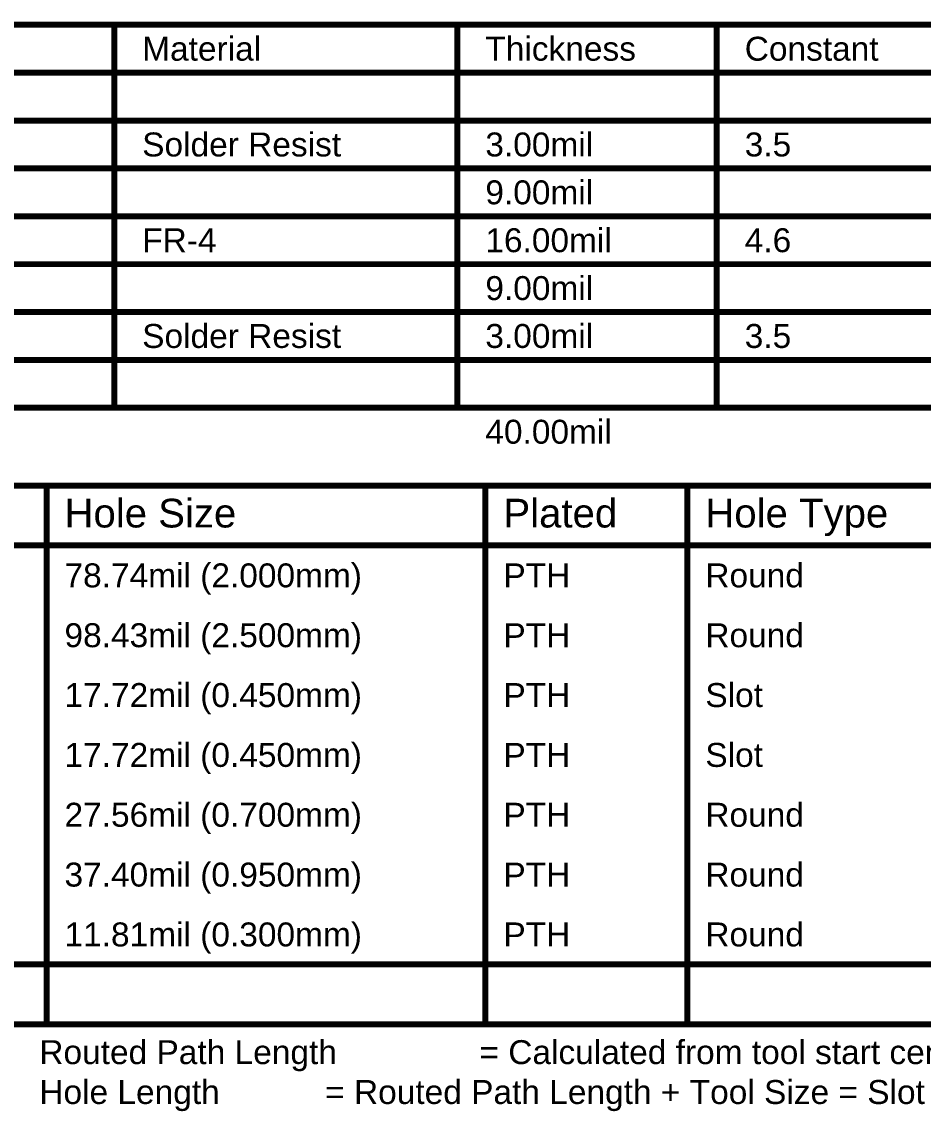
# Model space of a CAD drawing. Header units: inches. Extents: x -8 to 386, y -12 to 64.
# Drawn here: x 70.5 to 127.8, y -5.3 to 64.1 of the extents above; entities that cross this region are included whole.
import ezdxf

# ---------------------------------------------------------------- set-up
doc = ezdxf.new("R2010")
doc.units = ezdxf.units.IN
doc.layers.add('Drill Drawing', color=1, linetype='Continuous')
doc.layers.add('Fabrication', color=56, linetype='Continuous')
doc.styles.add('Arial', font='', dxfattribs={"height": 0.2})
doc.styles.get('Arial').set_extended_font_data('Arial')

msp = doc.modelspace()

# ---------------------------------------------------------------- linework, layer by layer
at = {"layer": 'Drill Drawing'}
for points in [[(43.066, 34.543, 0.381, 0.381, 0), (385.412, 34.543, 0.381, 0.381, 0)], [(72.04, 0.253, 0.381, 0.381, 0), (72.04, 34.543, 0.381, 0.381, 0)], [(99.972, 0.253, 0.381, 0.381, 0), (99.972, 34.543, 0.381, 0.381, 0)], [(112.821, 0.253, 0.381, 0.381, 0), (112.821, 34.543, 0.381, 0.381, 0)], [(43.066, 30.733, 0.381, 0.381, 0), (385.412, 30.733, 0.381, 0.381, 0)], [(43.066, 4.063, 0.381, 0.381, 0), (385.412, 4.063, 0.381, 0.381, 0)], [(43.066, 0.253, 0.381, 0.381, 0), (385.412, 0.253, 0.381, 0.381, 0)]]:
    msp.add_lwpolyline(points, format="xyseb", dxfattribs=at)
for points in [[(71.945, 34.543, 0.191, 0.191, 1), (72.135, 34.543, 0.191, 0.191, 1)], [(99.877, 34.543, 0.191, 0.191, 1), (100.067, 34.543, 0.191, 0.191, 1)], [(112.726, 34.543, 0.191, 0.191, 1), (112.916, 34.543, 0.191, 0.191, 1)], [(71.945, 0.253, 0.191, 0.191, 1), (72.135, 0.253, 0.191, 0.191, 1)], [(99.877, 0.253, 0.191, 0.191, 1), (100.067, 0.253, 0.191, 0.191, 1)], [(112.726, 0.253, 0.191, 0.191, 1), (112.916, 0.253, 0.191, 0.191, 1)]]:
    msp.add_lwpolyline(points, format="xyseb", close=True, dxfattribs=at)
at = {"layer": 'Fabrication'}
for points in [[(42.321, 63.881, 0.381, 0.381, 0), (157.607, 63.881, 0.381, 0.381, 0)], [(76.349, 39.497, 0.381, 0.381, 0), (76.349, 63.881, 0.381, 0.381, 0)], [(98.187, 39.497, 0.381, 0.381, 0), (98.187, 63.881, 0.381, 0.381, 0)], [(114.693, 39.497, 0.381, 0.381, 0), (114.693, 63.881, 0.381, 0.381, 0)], [(42.321, 60.833, 0.381, 0.381, 0), (157.607, 60.833, 0.381, 0.381, 0)], [(52.733, 57.785, 0.381, 0.381, 0), (76.349, 57.785, 0.381, 0.381, 0)], [(76.349, 57.785, 0.381, 0.381, 0), (98.187, 57.785, 0.381, 0.381, 0)], [(98.187, 57.785, 0.381, 0.381, 0), (114.693, 57.785, 0.381, 0.381, 0)], [(114.693, 57.785, 0.381, 0.381, 0), (129.167, 57.785, 0.381, 0.381, 0)], [(52.733, 54.737, 0.381, 0.381, 0), (76.349, 54.737, 0.381, 0.381, 0)], [(76.349, 54.737, 0.381, 0.381, 0), (98.187, 54.737, 0.381, 0.381, 0)], [(98.187, 54.737, 0.381, 0.381, 0), (114.693, 54.737, 0.381, 0.381, 0)], [(114.693, 54.737, 0.381, 0.381, 0), (129.167, 54.737, 0.381, 0.381, 0)], [(52.733, 51.689, 0.381, 0.381, 0), (76.349, 51.689, 0.381, 0.381, 0)], [(76.349, 51.689, 0.381, 0.381, 0), (98.187, 51.689, 0.381, 0.381, 0)], [(98.187, 51.689, 0.381, 0.381, 0), (114.693, 51.689, 0.381, 0.381, 0)], [(114.693, 51.689, 0.381, 0.381, 0), (129.167, 51.689, 0.381, 0.381, 0)], [(52.733, 48.641, 0.381, 0.381, 0), (76.349, 48.641, 0.381, 0.381, 0)], [(76.349, 48.641, 0.381, 0.381, 0), (98.187, 48.641, 0.381, 0.381, 0)], [(98.187, 48.641, 0.381, 0.381, 0), (114.693, 48.641, 0.381, 0.381, 0)], [(114.693, 48.641, 0.381, 0.381, 0), (129.167, 48.641, 0.381, 0.381, 0)], [(52.733, 45.593, 0.381, 0.381, 0), (76.349, 45.593, 0.381, 0.381, 0)], [(76.349, 45.593, 0.381, 0.381, 0), (98.187, 45.593, 0.381, 0.381, 0)], [(98.187, 45.593, 0.381, 0.381, 0), (114.693, 45.593, 0.381, 0.381, 0)], [(114.693, 45.593, 0.381, 0.381, 0), (129.167, 45.593, 0.381, 0.381, 0)], [(52.733, 42.545, 0.381, 0.381, 0), (76.349, 42.545, 0.381, 0.381, 0)], [(76.349, 42.545, 0.381, 0.381, 0), (98.187, 42.545, 0.381, 0.381, 0)], [(98.187, 42.545, 0.381, 0.381, 0), (114.693, 42.545, 0.381, 0.381, 0)], [(114.693, 42.545, 0.381, 0.381, 0), (129.167, 42.545, 0.381, 0.381, 0)], [(52.733, 39.497, 0.381, 0.381, 0), (76.349, 39.497, 0.381, 0.381, 0)], [(76.349, 39.497, 0.381, 0.381, 0), (98.187, 39.497, 0.381, 0.381, 0)], [(98.187, 39.497, 0.381, 0.381, 0), (114.693, 39.497, 0.381, 0.381, 0)], [(114.693, 39.497, 0.381, 0.381, 0), (129.167, 39.497, 0.381, 0.381, 0)]]:
    msp.add_lwpolyline(points, format="xyseb", dxfattribs=at)
for points in [[(76.253, 63.881, 0.191, 0.191, 1), (76.444, 63.881, 0.191, 0.191, 1)], [(98.092, 63.881, 0.191, 0.191, 1), (98.282, 63.881, 0.191, 0.191, 1)], [(114.597, 63.881, 0.191, 0.191, 1), (114.788, 63.881, 0.191, 0.191, 1)], [(76.253, 57.785, 0.191, 0.191, 1), (76.444, 57.785, 0.191, 0.191, 1)], [(76.253, 57.785, 0.191, 0.191, 1), (76.444, 57.785, 0.191, 0.191, 1)], [(98.092, 57.785, 0.191, 0.191, 1), (98.282, 57.785, 0.191, 0.191, 1)], [(98.092, 57.785, 0.191, 0.191, 1), (98.282, 57.785, 0.191, 0.191, 1)], [(114.597, 57.785, 0.191, 0.191, 1), (114.788, 57.785, 0.191, 0.191, 1)], [(114.597, 57.785, 0.191, 0.191, 1), (114.788, 57.785, 0.191, 0.191, 1)], [(76.253, 54.737, 0.191, 0.191, 1), (76.444, 54.737, 0.191, 0.191, 1)], [(76.253, 54.737, 0.191, 0.191, 1), (76.444, 54.737, 0.191, 0.191, 1)], [(98.092, 54.737, 0.191, 0.191, 1), (98.282, 54.737, 0.191, 0.191, 1)], [(98.092, 54.737, 0.191, 0.191, 1), (98.282, 54.737, 0.191, 0.191, 1)], [(114.597, 54.737, 0.191, 0.191, 1), (114.788, 54.737, 0.191, 0.191, 1)], [(114.597, 54.737, 0.191, 0.191, 1), (114.788, 54.737, 0.191, 0.191, 1)], [(76.253, 51.689, 0.191, 0.191, 1), (76.444, 51.689, 0.191, 0.191, 1)], [(76.253, 51.689, 0.191, 0.191, 1), (76.444, 51.689, 0.191, 0.191, 1)], [(98.092, 51.689, 0.191, 0.191, 1), (98.282, 51.689, 0.191, 0.191, 1)], [(98.092, 51.689, 0.191, 0.191, 1), (98.282, 51.689, 0.191, 0.191, 1)], [(114.597, 51.689, 0.191, 0.191, 1), (114.788, 51.689, 0.191, 0.191, 1)], [(114.597, 51.689, 0.191, 0.191, 1), (114.788, 51.689, 0.191, 0.191, 1)], [(76.253, 48.641, 0.191, 0.191, 1), (76.444, 48.641, 0.191, 0.191, 1)], [(76.253, 48.641, 0.191, 0.191, 1), (76.444, 48.641, 0.191, 0.191, 1)], [(98.092, 48.641, 0.191, 0.191, 1), (98.282, 48.641, 0.191, 0.191, 1)], [(98.092, 48.641, 0.191, 0.191, 1), (98.282, 48.641, 0.191, 0.191, 1)], [(114.597, 48.641, 0.191, 0.191, 1), (114.788, 48.641, 0.191, 0.191, 1)], [(114.597, 48.641, 0.191, 0.191, 1), (114.788, 48.641, 0.191, 0.191, 1)], [(76.253, 45.593, 0.191, 0.191, 1), (76.444, 45.593, 0.191, 0.191, 1)], [(76.253, 45.593, 0.191, 0.191, 1), (76.444, 45.593, 0.191, 0.191, 1)], [(98.092, 45.593, 0.191, 0.191, 1), (98.282, 45.593, 0.191, 0.191, 1)], [(98.092, 45.593, 0.191, 0.191, 1), (98.282, 45.593, 0.191, 0.191, 1)], [(114.597, 45.593, 0.191, 0.191, 1), (114.788, 45.593, 0.191, 0.191, 1)], [(114.597, 45.593, 0.191, 0.191, 1), (114.788, 45.593, 0.191, 0.191, 1)], [(76.253, 42.545, 0.191, 0.191, 1), (76.444, 42.545, 0.191, 0.191, 1)], [(76.253, 42.545, 0.191, 0.191, 1), (76.444, 42.545, 0.191, 0.191, 1)], [(98.092, 42.545, 0.191, 0.191, 1), (98.282, 42.545, 0.191, 0.191, 1)], [(98.092, 42.545, 0.191, 0.191, 1), (98.282, 42.545, 0.191, 0.191, 1)], [(114.597, 42.545, 0.191, 0.191, 1), (114.788, 42.545, 0.191, 0.191, 1)], [(114.597, 42.545, 0.191, 0.191, 1), (114.788, 42.545, 0.191, 0.191, 1)], [(76.253, 39.497, 0.191, 0.191, 1), (76.444, 39.497, 0.191, 0.191, 1)], [(76.253, 39.497, 0.191, 0.191, 1), (76.444, 39.497, 0.191, 0.191, 1)], [(76.253, 39.497, 0.191, 0.191, 1), (76.444, 39.497, 0.191, 0.191, 1)], [(98.092, 39.497, 0.191, 0.191, 1), (98.282, 39.497, 0.191, 0.191, 1)], [(98.092, 39.497, 0.191, 0.191, 1), (98.282, 39.497, 0.191, 0.191, 1)], [(98.092, 39.497, 0.191, 0.191, 1), (98.282, 39.497, 0.191, 0.191, 1)], [(114.597, 39.497, 0.191, 0.191, 1), (114.788, 39.497, 0.191, 0.191, 1)], [(114.597, 39.497, 0.191, 0.191, 1), (114.788, 39.497, 0.191, 0.191, 1)], [(114.597, 39.497, 0.191, 0.191, 1), (114.788, 39.497, 0.191, 0.191, 1)]]:
    msp.add_lwpolyline(points, format="xyseb", close=True, dxfattribs=at)

# ---------------------------------------------------------------- texts
at = {"layer": 'Drill Drawing', "style": 'Arial'}
for s, height, p in [('Hole Size', 1.8288, (73.183, 31.876)), ('Plated', 1.8288, (101.115, 31.876)), ('Hole Type', 1.8288, (113.964, 31.876)), ('78.74mil (2.000mm)', 1.524, (73.183, 28.066)), ('PTH', 1.524, (101.115, 28.066)), ('Round', 1.524, (113.964, 28.066)), ('98.43mil (2.500mm)', 1.524, (73.183, 24.256)), ('PTH', 1.524, (101.115, 24.256)), ('Round', 1.524, (113.964, 24.256)), ('17.72mil (0.450mm)', 1.524, (73.183, 20.446)), ('PTH', 1.524, (101.115, 20.446)), ('Slot', 1.524, (113.964, 20.446)), ('17.72mil (0.450mm)', 1.524, (73.183, 16.636)), ('PTH', 1.524, (101.115, 16.636)), ('Slot', 1.524, (113.964, 16.636)), ('27.56mil (0.700mm)', 1.524, (73.183, 12.826)), ('PTH', 1.524, (101.115, 12.826)), ('Round', 1.524, (113.964, 12.826)), ('37.40mil (0.950mm)', 1.524, (73.183, 9.016)), ('PTH', 1.524, (101.115, 9.016)), ('Round', 1.524, (113.964, 9.016)), ('11.81mil (0.300mm)', 1.524, (73.183, 5.206)), ('PTH', 1.524, (101.115, 5.206)), ('Round', 1.524, (113.964, 5.206)), ('Routed Path Length', 1.524, (71.582, -2.287)), ('= Calculated from tool start centre position to tool end centre position.', 1.524, (99.59, -2.287)), ('Hole Length', 1.524, (71.582, -4.826)), (' = Routed Path Length + Tool Size = Slot length as defined in the PCB layout', 1.524, (89.179, -4.826))]:
    msp.add_text(s, height=height, dxfattribs=at).set_placement(p)
at = {"layer": 'Fabrication', "style": 'Arial'}
for s, p in [('Material', (78.127, 61.595)), ('Thickness', (99.965, 61.595)), ('Constant', (116.471, 61.595)), ('Solder Resist', (78.127, 55.499)), ('3.00mil', (99.965, 55.499)), ('3.5', (116.471, 55.499)), ('9.00mil', (99.965, 52.451)), ('FR-4', (78.127, 49.403)), ('16.00mil', (99.965, 49.403)), ('4.6', (116.471, 49.403)), ('9.00mil', (99.965, 46.355)), ('Solder Resist', (78.127, 43.307)), ('3.00mil', (99.965, 43.307)), ('3.5', (116.471, 43.307)), ('40.00mil', (99.965, 37.211))]:
    msp.add_text(s, height=1.524, dxfattribs=at).set_placement(p)

doc.saveas('drawing.dxf')
